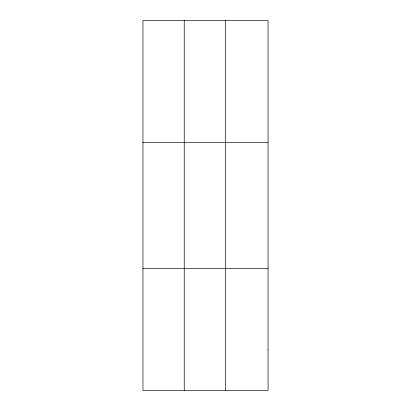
<?xml version="1.0" encoding="UTF-8"?>
<svg xmlns="http://www.w3.org/2000/svg" width="411" height="411" viewBox="0 0 411 411"><rect width="100%" height="100%" fill="white"/><g stroke="black" fill="none" stroke-linecap="round" stroke-linejoin="round"><path stroke-width="0.62" d="M184.236 20.55L184.236 390.45M225.516 20.55L225.516 390.45M142.956 142.617L268.044 142.617M142.956 268.383L268.044 268.383M268.044 349.761L268.044 390.45L142.956 390.45L142.956 20.55L268.044 20.55L268.044 349.761"/></g></svg>
